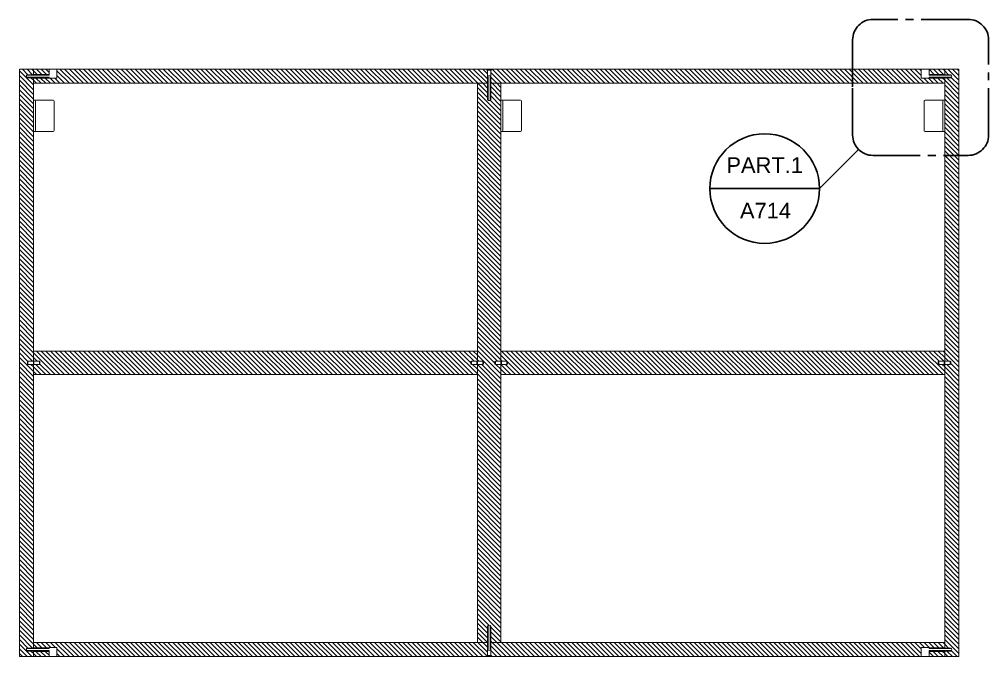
# Model space of a CAD drawing. Header units: centimetres. Extents: x -2268 to 3476, y -1681 to 1470.
# Drawn here: x -876.2 to -752.4, y -1516.4 to -1435 of the extents above; entities that cross this region are included whole.
import ezdxf
from ezdxf.enums import TextEntityAlignment as Align

# ---------------------------------------------------------------- set-up
doc = ezdxf.new("R2010")
doc.units = ezdxf.units.CM
doc.linetypes.add('CENTER2', pattern=[1.125, 0.75, -0.125, 0.125, -0.125])
doc.layers.get('0').update_dxf_attribs({"color": 5})
for name, color, linetype, lineweight in [('0_Num_Penna__5', 5, 'Continuous', 18), ('0_Num_Penna__6', 6, 'Continuous', 18), ('A-FURN_Num_Penna__252_Num_Penna__252_Num_Penna__3_Num_Penna__252_Num_Penna__252_Num_Penna__252_Num_Penna__252_Num_Penna__252_Num_Penna__252_Num_Penna__252_Num_Penna__252_Num_Penna__252_Num_Penna__252_Num_Penna__252_Num_Penna__5', 5, 'Continuous', 18), ('A-FURN_Num_Penna__252_Num_Penna__252_Num_Penna__3_Num_Penna__252_Num_Penna__252_Num_Penna__252_Num_Penna__252_Num_Penna__252_Num_Penna__252_Num_Penna__252_Num_Penna__252_Num_Penna__252_Num_Penna__252_Num_Penna__252_Num_Penna__6', 6, 'Continuous', 18), ('A-FURN_Num_Penna__252_Num_Penna__252_Num_Penna__3_Num_Penna__252_Num_Penna__252_Num_Penna__252_Num_Penna__252_Num_Penna__252_Num_Penna__252_Num_Penna__252_Num_Penna__252_Num_Penna__252_Num_Penna__252_Num_Penna__6_Num_Penna__6', 6, 'Continuous', 18), ('A-SECT A-MCUT', 7, 'Continuous', 35), ('INFO_Num_Penna__2_Num_Penna__2_Num_Penna__2_Num_Penna__2_Num_Penna__5', 5, 'Continuous', 18), ('PDF16_Geometry_Num_Penna__6_Num_Penna__6_Num_Penna__6_Num_Penna__6_Num_Penna__6_Num_Penna__6_Num_Penna__6_Num_Penna__6_Num_Penna__6_Num_Penna__6_Num_Penna__6_Num_Penna__6_Num_Penna__6_Num_Penna__6', 6, 'Continuous', 18), ('PDF22_Geometry_Num_Penna__1_Num_Penna__255_Num_Penna__3_Num_Penna__3_Num_Penna__6', 6, 'Continuous', 18), ('PDF2_Geometry_Num_Penna__7_Num_Penna__7_Num_Penna__7_Num_Penna__7_Num_Penna__7_Num_Penna__7_Num_Penna__7_Num_Penna__5', 5, 'Continuous', 18), ('PDF2_Geometry_Num_Penna__7_Num_Penna__7_Num_Penna__7_Num_Penna__7_Num_Penna__7_Num_Penna__7_Num_Penna__7_Num_Penna__6', 6, 'Continuous', 18), ('PDF_Geometry_Num_Penna__7_Num_Penna__7_Num_Penna__3_Num_Penna__6_Num_Penna__6_Num_Penna__6_Num_Penna__6_Num_Penna__6_Num_Penna__6_Num_Penna__6_Num_Penna__6_Num_Penna__6_Num_Penna__6_Num_Penna__6', 6, 'Continuous', 18), ('VITE_Num_Penna__5', 5, 'Continuous', 18), ('VITE_Num_Penna__6', 6, 'Continuous', 18), ('viti_Num_Penna__5', 5, 'Continuous', 18), ('viti_Num_Penna__6', 6, 'Continuous', 18)]:
    doc.layers.add(name, color=color, linetype=linetype, lineweight=lineweight)
doc.styles.add('ARIAL', font='Arial.ttf')

msp = doc.modelspace()

# ---------------------------------------------------------------- hatches: boundary and pattern name
at = {"layer": '0_Num_Penna__5', "ltscale": 0.5}
h = msp.add_hatch(dxfattribs=at)
h.set_pattern_fill('JIS_WOOD', color=254, scale=0.6, angle=90)
h.paths.add_polyline_path([(-874.377, -1441.4041), (-876.177, -1441.4041), (-876.177, -1516.4041), (-874.377, -1516.4041), (-874.377, -1515.7007), (-875.2074, -1515.7007), (-875.2074, -1515.6343), (-875.2224, -1515.6343), (-875.277, -1515.6273), (-875.277, -1515.3736), (-875.2224, -1515.3736), (-875.2074, -1515.3736), (-875.2074, -1515.3075), (-874.3776, -1515.3075), (-874.377, -1479.1041), (-875.077, -1479.1041), (-875.1436, -1479.0641), (-875.1436, -1478.7441), (-875.077, -1478.7041), (-874.377, -1478.7041), (-874.377, -1442.5007), (-875.2074, -1442.5007), (-875.2074, -1442.4345), (-875.2224, -1442.4345), (-875.2768, -1442.4345), (-875.277, -1442.3041), (-875.277, -1442.1763), (-875.2282, -1442.1746, -0.06192891), (-875.2224, -1442.1738), (-875.2074, -1442.1738), (-875.2074, -1442.1075), (-874.377, -1442.1075)])
h = msp.add_hatch(dxfattribs=at)
h.set_pattern_fill('JIS_WOOD', color=254, scale=0.6, angle=90)
h.paths.add_polyline_path([(-816.3826, -1441.524), (-816.4769, -1441.524), (-816.477, -1441.4041), (-871.377, -1441.4041), (-871.377, -1442.5614), (-872.377, -1442.5614), (-872.377, -1442.5326), (-874.377, -1442.5326), (-874.377, -1443.2041), (-816.3829, -1443.2041)])
h = msp.add_hatch(dxfattribs=at)
h.set_pattern_fill('JIS_WOOD', color=254, scale=0.6, angle=90)
h.paths.add_polyline_path([(-872.377, -1441.4041), (-874.377, -1441.4041), (-874.377, -1442.0755), (-872.377, -1442.0755)])
h = msp.add_hatch(dxfattribs=at)
h.set_pattern_fill('JIS_WOOD', color=254, scale=0.6, angle=90)
h.paths.add_polyline_path([(-760.977, -1441.4041), (-815.877, -1441.4041), (-815.877, -1441.524), (-815.971, -1441.524), (-815.971, -1443.2041), (-757.977, -1443.2041), (-757.977, -1442.5326), (-759.977, -1442.5326), (-759.977, -1442.5614), (-760.977, -1442.5614)])
h.paths.add_polyline_path([(-757.977, -1441.4041), (-759.977, -1441.4041), (-759.977, -1442.0755), (-757.977, -1442.0755)], flags=17)
h = msp.add_hatch(dxfattribs=at)
h.set_pattern_fill('JIS_WOOD', color=254, scale=0.6, angle=90)
h.paths.add_polyline_path([(-756.177, -1441.4041), (-757.977, -1441.4041), (-757.977, -1442.1075), (-757.1465, -1442.1075), (-757.1147, -1442.1808), (-757.0907, -1442.2196), (-757.0907, -1442.3886), (-757.1147, -1442.4275), (-757.1315, -1442.4345), (-757.1465, -1442.4343), (-757.1465, -1442.5007), (-757.977, -1442.5007), (-757.977, -1478.7041), (-757.277, -1478.7041), (-757.2103, -1478.7441), (-757.2103, -1479.0641), (-757.277, -1479.1041), (-757.977, -1479.1041), (-757.977, -1515.3075), (-757.1465, -1515.3075), (-757.077, -1515.4196), (-757.077, -1515.5886), (-757.1465, -1515.7007), (-757.977, -1515.7007), (-757.977, -1516.4041), (-756.177, -1516.4041)])
h = msp.add_hatch(dxfattribs=at)
h.set_pattern_fill('JIS_WOOD', color=254, scale=0.6, angle=90)
h.paths.add_polyline_path([(-816.3829, -1443.2041), (-817.677, -1443.2041), (-817.677, -1478.7041), (-816.977, -1478.7041), (-816.9103, -1478.7441), (-816.9103, -1479.0641), (-816.977, -1479.1041), (-817.677, -1479.1041), (-817.677, -1514.6041), (-816.3829, -1514.6041), (-816.3829, -1512.4754), (-816.3074, -1512.4754), (-816.3074, -1512.4586), (-816.3004, -1512.4418), (-816.2617, -1512.4178), (-816.0928, -1512.4178), (-816.0538, -1512.4418), (-816.0468, -1512.4586), (-816.0468, -1512.4754), (-815.9713, -1512.4754), (-815.9713, -1514.6041), (-814.677, -1514.6041), (-814.677, -1479.1041), (-815.377, -1479.1041), (-815.4436, -1479.0641), (-815.4436, -1478.7441), (-815.377, -1478.7041), (-814.677, -1478.7041), (-814.677, -1443.2041), (-815.9713, -1443.2041), (-815.971, -1445.3328), (-816.0922, -1445.3903), (-816.2611, -1445.3903), (-816.3829, -1445.3328)])
h = msp.add_hatch(dxfattribs=at)
h.set_pattern_fill('JIS_WOOD', color=254, scale=0.6, angle=90)
h.paths.add_polyline_path([(-817.677, -1479.1441), (-817.7436, -1479.1441), (-817.7436, -1479.1041), (-818.4436, -1479.1041), (-818.5103, -1479.0641), (-818.5103, -1478.7441), (-818.4436, -1478.7041), (-817.7436, -1478.7041), (-817.7436, -1478.6641), (-817.677, -1478.6641), (-817.677, -1477.4041), (-874.377, -1477.4041), (-874.377, -1478.6641), (-874.3103, -1478.6641), (-874.3103, -1478.7041), (-873.6103, -1478.7041), (-873.5436, -1478.7441), (-873.5436, -1479.0641), (-873.6103, -1479.1041), (-874.3103, -1479.1041), (-874.3103, -1479.1441), (-874.377, -1479.1441), (-874.377, -1480.4041), (-817.677, -1480.4041)])
h = msp.add_hatch(dxfattribs=at)
h.set_pattern_fill('JIS_WOOD', color=254, scale=0.6, angle=90)
h.paths.add_polyline_path([(-757.977, -1479.1441), (-758.0436, -1479.1441), (-758.0436, -1479.1041), (-758.7436, -1479.1041), (-758.8103, -1479.0641), (-758.8103, -1478.7441), (-758.7436, -1478.7041), (-758.0436, -1478.7041), (-758.0436, -1478.6641), (-757.977, -1478.6641), (-757.977, -1477.4041), (-814.677, -1477.4041), (-814.677, -1478.6641), (-814.6103, -1478.6641), (-814.6103, -1478.7041), (-813.9103, -1478.7041), (-813.8436, -1478.7441), (-813.8436, -1479.0641), (-813.9103, -1479.1041), (-814.6103, -1479.1041), (-814.6103, -1479.1441), (-814.677, -1479.1441), (-814.677, -1480.4041), (-757.977, -1480.4041)])
h = msp.add_hatch(dxfattribs=at)
h.set_pattern_fill('JIS_WOOD', color=254, scale=0.6, angle=90)
h.paths.add_polyline_path([(-816.3829, -1514.6041), (-874.377, -1514.6041), (-874.377, -1515.2755), (-872.377, -1515.2755), (-872.377, -1515.2467), (-871.377, -1515.2467), (-871.377, -1516.4041), (-816.477, -1516.4041), (-816.477, -1516.2841), (-816.3829, -1516.2841)])
h = msp.add_hatch(dxfattribs=at)
h.set_pattern_fill('JIS_WOOD', color=254, scale=0.6, angle=90)
h.paths.add_polyline_path([(-760.977, -1515.2467), (-759.977, -1515.2467), (-759.977, -1515.2755), (-757.977, -1515.2755), (-757.977, -1514.6041), (-815.9713, -1514.6041), (-815.9713, -1516.2841), (-815.877, -1516.2841), (-815.877, -1516.4041), (-760.977, -1516.4041)])
h.paths.add_polyline_path([(-757.977, -1515.7326), (-759.977, -1515.7326), (-759.977, -1516.4041), (-757.977, -1516.4041)], flags=17)
h = msp.add_hatch(dxfattribs=at)
h.set_pattern_fill('JIS_WOOD', color=254, scale=0.6, angle=90)
h.paths.add_polyline_path([(-872.377, -1515.7326), (-874.377, -1515.7326), (-874.377, -1516.4041), (-872.377, -1516.4041)])

# ---------------------------------------------------------------- linework, layer by layer
at = {"layer": '0_Num_Penna__6', "color": 6, "linetype": 'Continuous', "lineweight": 18}
for p, q in [((-874.377, -1442.0755), (-872.377, -1442.0755)), ((-872.377, -1442.0755), (-872.377, -1441.4041)), ((-871.377, -1442.5614), (-871.377, -1441.4041)), ((-760.977, -1442.5614), (-760.977, -1441.4041)), ((-759.977, -1442.0755), (-759.977, -1441.4041)), ((-757.977, -1442.0755), (-759.977, -1442.0755)), ((-872.377, -1442.5614), (-872.377, -1442.5326)), ((-872.377, -1442.5614), (-871.377, -1442.5614)), ((-759.977, -1442.5614), (-760.977, -1442.5614)), ((-759.977, -1442.5614), (-759.977, -1442.5326)), ((-872.377, -1515.2467), (-871.377, -1515.2467)), ((-872.377, -1515.2467), (-872.377, -1515.2755)), ((-871.377, -1515.2467), (-871.377, -1516.4041)), ((-759.977, -1515.2467), (-760.977, -1515.2467)), ((-760.977, -1515.2467), (-760.977, -1516.4041)), ((-759.977, -1515.2467), (-759.977, -1515.2755)), ((-874.377, -1515.7326), (-872.377, -1515.7326)), ((-872.377, -1515.7326), (-872.377, -1516.4041)), ((-757.977, -1515.7326), (-759.977, -1515.7326)), ((-759.977, -1515.7326), (-759.977, -1516.4041))]:
    msp.add_line(p, q, dxfattribs=at)
at = {"layer": 'A-FURN_Num_Penna__252_Num_Penna__252_Num_Penna__3_Num_Penna__252_Num_Penna__252_Num_Penna__252_Num_Penna__252_Num_Penna__252_Num_Penna__252_Num_Penna__252_Num_Penna__252_Num_Penna__252_Num_Penna__252_Num_Penna__252_Num_Penna__5', "color": 5, "linetype": 'Continuous', "lineweight": 18}
for p, q in [((-874.377, -1442.1075), (-874.377, -1442.1738)), ((-816.477, -1441.4041), (-815.877, -1441.4041)), ((-816.3826, -1441.524), (-815.971, -1441.524)), ((-816.3826, -1442.2453), (-815.971, -1442.2453)), ((-757.977, -1442.1075), (-757.977, -1442.1738)), ((-874.377, -1442.4345), (-874.377, -1442.5007)), ((-816.3071, -1445.3328), (-816.3071, -1442.4472)), ((-816.0465, -1442.4472), (-816.0465, -1445.3328)), ((-757.977, -1442.4345), (-757.977, -1442.5007)), ((-816.3074, -1515.361), (-816.3074, -1512.4754)), ((-816.0468, -1512.4754), (-816.0468, -1515.361)), ((-874.377, -1515.3736), (-874.377, -1515.3075)), ((-757.977, -1515.3736), (-757.977, -1515.3075)), ((-874.377, -1515.7007), (-874.377, -1515.6343)), ((-872.377, -1516.4041), (-871.377, -1516.4041)), ((-815.877, -1516.4041), (-816.477, -1516.4041)), ((-815.9713, -1515.5628), (-816.3829, -1515.5628)), ((-815.9713, -1516.2841), (-816.3829, -1516.2841)), ((-757.977, -1515.7007), (-757.977, -1515.6343))]:
    msp.add_line(p, q, dxfattribs=at)
at = {"layer": 'A-FURN_Num_Penna__252_Num_Penna__252_Num_Penna__3_Num_Penna__252_Num_Penna__252_Num_Penna__252_Num_Penna__252_Num_Penna__252_Num_Penna__252_Num_Penna__252_Num_Penna__252_Num_Penna__252_Num_Penna__252_Num_Penna__252_Num_Penna__6', "color": 6, "linetype": 'Continuous', "lineweight": 18}
for p, q in [((-874.377, -1442.1075), (-875.2074, -1442.1075)), ((-875.2074, -1442.1075), (-875.2074, -1442.1738)), ((-816.477, -1441.4041), (-816.4769, -1441.524)), ((-816.3826, -1441.524), (-816.4769, -1441.524)), ((-816.3826, -1441.524), (-816.3826, -1445.3328)), ((-815.877, -1441.524), (-815.971, -1441.524)), ((-815.971, -1441.524), (-815.971, -1445.3328)), ((-815.877, -1441.524), (-815.877, -1441.4041)), ((-757.977, -1442.1075), (-757.1465, -1442.1075)), ((-757.1465, -1442.1075), (-757.1465, -1442.1738)), ((-875.2074, -1442.5007), (-875.2074, -1442.4343)), ((-874.377, -1442.5007), (-875.2074, -1442.5007)), ((-757.977, -1442.5007), (-757.1465, -1442.5007)), ((-757.1465, -1442.5007), (-757.1465, -1442.4343)), ((-816.3826, -1445.3328), (-816.3071, -1445.3328)), ((-816.0465, -1445.3328), (-815.971, -1445.3328)), ((-816.3074, -1512.4754), (-816.3829, -1512.4754)), ((-816.3829, -1516.2841), (-816.3829, -1512.4754)), ((-815.9713, -1512.4754), (-816.0468, -1512.4754)), ((-815.9713, -1516.2841), (-815.9713, -1512.4754)), ((-874.377, -1515.3075), (-875.2074, -1515.3075)), ((-875.2074, -1515.3075), (-875.2074, -1515.3738)), ((-757.977, -1515.3075), (-757.1465, -1515.3075)), ((-757.1465, -1515.3075), (-757.1465, -1515.3738)), ((-875.2074, -1515.7007), (-875.2074, -1515.6343)), ((-874.377, -1515.7007), (-875.2074, -1515.7007)), ((-816.477, -1516.2841), (-816.3829, -1516.2841)), ((-816.477, -1516.2841), (-816.477, -1516.4041)), ((-815.9713, -1516.2841), (-815.877, -1516.2841)), ((-815.877, -1516.4041), (-815.877, -1516.2841)), ((-757.977, -1515.7007), (-757.1465, -1515.7007)), ((-757.1465, -1515.7007), (-757.1465, -1515.6343))]:
    msp.add_line(p, q, dxfattribs=at)
at = {"layer": 'A-FURN_Num_Penna__252_Num_Penna__252_Num_Penna__3_Num_Penna__252_Num_Penna__252_Num_Penna__252_Num_Penna__252_Num_Penna__252_Num_Penna__252_Num_Penna__252_Num_Penna__252_Num_Penna__252_Num_Penna__252_Num_Penna__6_Num_Penna__6', "color": 6, "linetype": 'Continuous', "lineweight": 18}
for p, q in [((-817.677, -1443.2041), (-817.677, -1478.6641)), ((-814.677, -1443.2041), (-814.677, -1478.6641)), ((-817.677, -1479.1441), (-817.677, -1514.6041)), ((-814.677, -1479.1441), (-814.677, -1514.6041))]:
    msp.add_line(p, q, dxfattribs=at)
at = {"layer": 'A-SECT A-MCUT', "color": 5}
for p in [(-768.9744, -1451.6529), (-787.9744, -1456.6529)]:
    msp.add_line(p, (-773.9744, -1456.6529), dxfattribs=at)
at = {"layer": 'A-SECT A-MCUT', "color": 5, "linetype": 'CENTER2', "ltscale": 8}
msp.add_lwpolyline([(-769.7374, -1449.8108, 0.41421356), (-767.1322, -1452.4159), (-754.9749, -1452.4159, 0.41421356), (-752.3698, -1449.8108), (-752.3698, -1437.6534, 0.41421356), (-754.9749, -1435.0483), (-767.1322, -1435.0483, 0.41421356), (-769.7374, -1437.6534), (-769.7374, -1449.8108), (-769.7374, -1437.6534)], format="xyb", dxfattribs=at)
at = {"layer": 'A-SECT A-MCUT', "color": 5}
msp.add_circle((-780.9744, -1456.6529), 7, dxfattribs=at)
at = {"layer": 'INFO_Num_Penna__2_Num_Penna__2_Num_Penna__2_Num_Penna__2_Num_Penna__5', "color": 5, "linetype": 'Continuous', "lineweight": 18}
for p, q in [((-874.1102, -1445.3537), (-874.377, -1445.3537)), ((-874.127, -1445.494), (-874.127, -1449.2135)), ((-874.1102, -1445.3537), (-871.8646, -1445.3537)), ((-871.735, -1449.2135), (-871.735, -1445.494)), ((-814.4102, -1445.3537), (-814.677, -1445.3537)), ((-814.427, -1445.494), (-814.427, -1449.2135)), ((-814.4102, -1445.3537), (-812.1646, -1445.3537)), ((-812.035, -1449.2135), (-812.035, -1445.494)), ((-760.6189, -1449.2135), (-760.6189, -1445.494)), ((-758.2437, -1445.3537), (-760.4893, -1445.3537)), ((-758.2437, -1445.3537), (-757.977, -1445.3537)), ((-758.227, -1445.494), (-758.227, -1449.2135)), ((-874.377, -1449.3537), (-874.1102, -1449.3537)), ((-874.1102, -1449.3537), (-871.8646, -1449.3537)), ((-814.677, -1449.3537), (-814.4102, -1449.3537)), ((-814.4102, -1449.3537), (-812.1646, -1449.3537)), ((-758.2437, -1449.3537), (-760.4893, -1449.3537)), ((-757.977, -1449.3537), (-758.2437, -1449.3537))]:
    msp.add_line(p, q, dxfattribs=at)
for centre, start, end in [((-874.2689, -1445.4951), 0.438313, 85.025899), ((-871.877, -1445.4951), 0.438313, 85.025899), ((-814.5689, -1445.4951), 0.438313, 85.025899), ((-812.177, -1445.4951), 0.438313, 85.025899), ((-760.477, -1445.4951), 94.974101, 179.561687), ((-758.085, -1445.4951), 94.974101, 179.561687), ((-874.2689, -1449.2124), 274.974101, 359.561687), ((-871.877, -1449.2124), 274.974101, 359.561687), ((-814.5689, -1449.2124), 274.974101, 359.561687), ((-812.177, -1449.2124), 274.974101, 359.561687), ((-760.477, -1449.2124), 180.438313, 265.025899), ((-758.085, -1449.2124), 180.438313, 265.025899)]:
    msp.add_arc(centre, 0.1419, start, end, dxfattribs=at)
at = {"layer": 'PDF16_Geometry_Num_Penna__6_Num_Penna__6_Num_Penna__6_Num_Penna__6_Num_Penna__6_Num_Penna__6_Num_Penna__6_Num_Penna__6_Num_Penna__6_Num_Penna__6_Num_Penna__6_Num_Penna__6_Num_Penna__6_Num_Penna__6', "color": 6, "linetype": 'Continuous', "lineweight": 18}
for p, q in [((-876.177, -1441.4041), (-876.177, -1516.4041)), ((-876.177, -1441.4041), (-874.377, -1441.4041)), ((-874.377, -1441.4041), (-874.377, -1442.1075)), ((-874.377, -1441.4041), (-872.377, -1441.4041)), ((-874.377, -1442.0755), (-874.377, -1442.1075)), ((-871.377, -1441.4041), (-816.477, -1441.4041)), ((-815.877, -1441.4041), (-760.977, -1441.4041)), ((-759.977, -1441.4041), (-756.177, -1441.4041)), ((-757.977, -1442.0755), (-757.977, -1442.1075)), ((-756.177, -1441.4041), (-756.177, -1516.4041)), ((-874.377, -1442.5007), (-874.377, -1478.6641)), ((-874.377, -1443.2041), (-816.3829, -1443.2041)), ((-815.9713, -1443.2041), (-757.977, -1443.2041)), ((-757.977, -1442.5007), (-757.977, -1442.5326)), ((-757.977, -1443.2041), (-757.977, -1478.6641)), ((-874.377, -1479.1441), (-874.377, -1515.3075)), ((-757.977, -1479.1441), (-757.977, -1515.3075)), ((-874.377, -1514.6041), (-816.3829, -1514.6041)), ((-815.9713, -1514.6041), (-757.977, -1514.6041)), ((-876.177, -1516.4041), (-872.377, -1516.4041)), ((-874.377, -1515.7326), (-874.377, -1515.7007)), ((-874.377, -1515.7007), (-874.377, -1516.4041)), ((-871.377, -1516.4041), (-816.477, -1516.4041)), ((-815.877, -1516.4041), (-760.977, -1516.4041)), ((-759.977, -1516.4041), (-756.177, -1516.4041)), ((-757.977, -1515.7326), (-757.977, -1515.7007)), ((-757.977, -1515.7326), (-757.977, -1516.4041))]:
    msp.add_line(p, q, dxfattribs=at)
at = {"layer": 'PDF22_Geometry_Num_Penna__1_Num_Penna__255_Num_Penna__3_Num_Penna__3_Num_Penna__6', "color": 6, "linetype": 'Continuous', "lineweight": 18}
for p, q in [((-817.677, -1477.4041), (-874.377, -1477.4041)), ((-757.977, -1477.4041), (-814.677, -1477.4041)), ((-817.677, -1480.4041), (-874.377, -1480.4041)), ((-757.977, -1480.4041), (-814.677, -1480.4041))]:
    msp.add_line(p, q, dxfattribs=at)
at = {"layer": 'PDF2_Geometry_Num_Penna__7_Num_Penna__7_Num_Penna__7_Num_Penna__7_Num_Penna__7_Num_Penna__7_Num_Penna__7_Num_Penna__5', "color": 5, "linetype": 'Continuous', "lineweight": 18, "flags": 128}
for points in [[(-872.377, -1442.1738), (-875.2074, -1442.1738)], [(-816.3826, -1442.2453), (-816.3071, -1442.4472)], [(-815.971, -1442.2454), (-816.0465, -1442.4472)], [(-759.977, -1442.1738), (-757.1465, -1442.1738)], [(-875.2074, -1442.4345), (-872.377, -1442.4345)], [(-757.1465, -1442.4345), (-759.977, -1442.4345)], [(-875.2074, -1515.3736), (-872.377, -1515.3736)], [(-816.3829, -1515.5627), (-816.3074, -1515.361)], [(-815.9713, -1515.5628), (-816.0468, -1515.361)], [(-757.1465, -1515.3736), (-759.977, -1515.3736)], [(-872.377, -1515.6343), (-875.2074, -1515.6343)], [(-759.977, -1515.6343), (-757.1465, -1515.6343)]]:
    msp.add_lwpolyline(points, dxfattribs=at)
at = {"layer": 'PDF2_Geometry_Num_Penna__7_Num_Penna__7_Num_Penna__7_Num_Penna__7_Num_Penna__7_Num_Penna__7_Num_Penna__7_Num_Penna__6', "color": 6, "linetype": 'Continuous', "lineweight": 18, "flags": 128}
for points in [[(-875.2074, -1442.1738), (-875.2223, -1442.1738, 0.19953036), (-875.2392, -1442.1808, 0.11687713), (-875.2632, -1442.2196, 0.16288803), (-875.2632, -1442.3886, 0.11683184), (-875.2393, -1442.4275, 0.19841798), (-875.2224, -1442.4345), (-875.2074, -1442.4345)], [(-757.1465, -1442.1738), (-757.1316, -1442.1738, -0.19953036), (-757.1147, -1442.1808, -0.11687713), (-757.0907, -1442.2196, -0.16288803), (-757.0907, -1442.3886, -0.11683184), (-757.1147, -1442.4275, -0.19841798), (-757.1315, -1442.4345), (-757.1465, -1442.4345)], [(-816.0465, -1445.3328), (-816.0465, -1445.3495, -0.19953036), (-816.0535, -1445.3664, -0.11687713), (-816.0922, -1445.3903, -0.16288803), (-816.2611, -1445.3903, -0.11683184), (-816.3001, -1445.3664, -0.19841798), (-816.3071, -1445.3495), (-816.3071, -1445.3328)], [(-816.3074, -1512.4754), (-816.3074, -1512.4587, -0.19953036), (-816.3004, -1512.4418, -0.11687713), (-816.2617, -1512.4178, -0.16288803), (-816.0928, -1512.4178, -0.11683184), (-816.0538, -1512.4418, -0.19841798), (-816.0468, -1512.4586), (-816.0468, -1512.4754)], [(-875.2074, -1515.6343), (-875.2223, -1515.6343, -0.19953036), (-875.2392, -1515.6273, -0.11687713), (-875.2632, -1515.5886, -0.16288803), (-875.2632, -1515.4196, -0.11683184), (-875.2393, -1515.3806, -0.19841798), (-875.2224, -1515.3736), (-875.2074, -1515.3736)], [(-757.1465, -1515.6343), (-757.1316, -1515.6343, 0.19953036), (-757.1147, -1515.6273, 0.11687713), (-757.0907, -1515.5886, 0.16288803), (-757.0907, -1515.4196, 0.11683184), (-757.1147, -1515.3806, 0.19841798), (-757.1315, -1515.3736), (-757.1465, -1515.3736)]]:
    msp.add_lwpolyline(points, format="xyb", dxfattribs=at)
at = {"layer": 'PDF_Geometry_Num_Penna__7_Num_Penna__7_Num_Penna__3_Num_Penna__6_Num_Penna__6_Num_Penna__6_Num_Penna__6_Num_Penna__6_Num_Penna__6_Num_Penna__6_Num_Penna__6_Num_Penna__6_Num_Penna__6_Num_Penna__6', "color": 6, "linetype": 'Continuous', "lineweight": 18}
for p, q in [((-757.977, -1441.4041), (-757.977, -1442.0755)), ((-757.977, -1442.5326), (-757.977, -1443.2041))]:
    msp.add_line(p, q, dxfattribs=at)
at = {"layer": 'VITE_Num_Penna__5', "color": 5, "linetype": 'Continuous', "lineweight": 18}
for p, q in [((-872.377, -1441.4041), (-871.377, -1441.4041)), ((-872.377, -1442.0755), (-872.377, -1442.1738)), ((-759.977, -1441.4041), (-760.977, -1441.4041)), ((-759.977, -1442.0755), (-759.977, -1442.1738)), ((-872.377, -1442.4345), (-872.377, -1442.5326)), ((-759.977, -1442.4345), (-759.977, -1442.5326)), ((-872.377, -1515.3736), (-872.377, -1515.2755)), ((-759.977, -1515.3736), (-759.977, -1515.2755)), ((-872.377, -1515.7326), (-872.377, -1515.6343)), ((-759.977, -1516.4041), (-760.977, -1516.4041)), ((-759.977, -1515.7326), (-759.977, -1515.6343))]:
    msp.add_line(p, q, dxfattribs=at)
at = {"layer": 'VITE_Num_Penna__6', "color": 6, "linetype": 'Continuous', "lineweight": 18}
for p, q in [((-872.377, -1442.5326), (-874.377, -1442.5326)), ((-759.977, -1442.5326), (-757.977, -1442.5326)), ((-872.377, -1515.2755), (-874.377, -1515.2755)), ((-759.977, -1515.2755), (-757.977, -1515.2755))]:
    msp.add_line(p, q, dxfattribs=at)
at = {"layer": 'viti_Num_Penna__5', "color": 5, "linetype": 'Continuous', "lineweight": 18}
for p, q in [((-875.077, -1478.7041), (-875.077, -1479.1041)), ((-874.377, -1478.7041), (-874.377, -1479.1041)), ((-874.3103, -1478.7041), (-874.3103, -1479.1041)), ((-873.6103, -1478.7041), (-873.6103, -1479.1041)), ((-818.4436, -1478.7041), (-818.4436, -1479.1041)), ((-817.7436, -1478.7041), (-817.7436, -1479.1041)), ((-817.677, -1478.7041), (-817.677, -1479.1041)), ((-816.977, -1478.7041), (-816.977, -1479.1041)), ((-815.377, -1478.7041), (-815.377, -1479.1041)), ((-814.677, -1478.7041), (-814.677, -1479.1041)), ((-814.6103, -1478.7041), (-814.6103, -1479.1041)), ((-813.9103, -1478.7041), (-813.9103, -1479.1041)), ((-758.7436, -1478.7041), (-758.7436, -1479.1041)), ((-758.0436, -1478.7041), (-758.0436, -1479.1041)), ((-757.977, -1478.7041), (-757.977, -1479.1041)), ((-757.277, -1478.7041), (-757.277, -1479.1041))]:
    msp.add_line(p, q, dxfattribs=at)
at = {"layer": 'viti_Num_Penna__6', "color": 6, "linetype": 'Continuous', "lineweight": 18}
for p, q in [((-875.1436, -1478.7441), (-875.077, -1478.7041)), ((-875.1436, -1478.7441), (-875.1436, -1479.0641)), ((-875.1436, -1479.0641), (-875.077, -1479.1041)), ((-875.077, -1478.7041), (-874.377, -1478.7041)), ((-875.077, -1479.1041), (-874.377, -1479.1041)), ((-874.377, -1478.6641), (-874.3103, -1478.6641)), ((-874.377, -1478.6641), (-874.377, -1478.7041)), ((-874.377, -1479.1041), (-874.377, -1479.1441)), ((-874.377, -1479.1441), (-874.3103, -1479.1441)), ((-874.3103, -1478.6641), (-874.3103, -1478.7041)), ((-874.3103, -1478.7041), (-873.6103, -1478.7041)), ((-874.3103, -1479.1041), (-873.6103, -1479.1041)), ((-874.3103, -1479.1041), (-874.3103, -1479.1441)), ((-873.5436, -1478.7441), (-873.6103, -1478.7041)), ((-873.5436, -1479.0641), (-873.6103, -1479.1041)), ((-873.5436, -1478.7441), (-873.5436, -1479.0641)), ((-818.5103, -1478.7441), (-818.4436, -1478.7041)), ((-818.5103, -1478.7441), (-818.5103, -1479.0641)), ((-818.5103, -1479.0641), (-818.4436, -1479.1041)), ((-818.4436, -1478.7041), (-817.7436, -1478.7041)), ((-818.4436, -1479.1041), (-817.7436, -1479.1041)), ((-817.7436, -1478.6641), (-817.7436, -1478.7041)), ((-817.7436, -1478.6641), (-817.677, -1478.6641)), ((-817.7436, -1479.1041), (-817.7436, -1479.1441)), ((-817.7436, -1479.1441), (-817.677, -1479.1441)), ((-817.677, -1478.6641), (-817.677, -1478.7041)), ((-817.677, -1478.7041), (-816.977, -1478.7041)), ((-817.677, -1479.1041), (-816.977, -1479.1041)), ((-817.677, -1479.1041), (-817.677, -1479.1441)), ((-816.9103, -1478.7441), (-816.977, -1478.7041)), ((-816.9103, -1479.0641), (-816.977, -1479.1041)), ((-816.9103, -1478.7441), (-816.9103, -1479.0641)), ((-815.4436, -1478.7441), (-815.377, -1478.7041)), ((-815.4436, -1478.7441), (-815.4436, -1479.0641)), ((-815.4436, -1479.0641), (-815.377, -1479.1041)), ((-815.377, -1478.7041), (-814.677, -1478.7041)), ((-815.377, -1479.1041), (-814.677, -1479.1041)), ((-814.677, -1478.6641), (-814.677, -1478.7041)), ((-814.677, -1478.6641), (-814.6103, -1478.6641)), ((-814.677, -1479.1041), (-814.677, -1479.1441)), ((-814.677, -1479.1441), (-814.6103, -1479.1441)), ((-814.6103, -1478.6641), (-814.6103, -1478.7041)), ((-814.6103, -1478.7041), (-813.9103, -1478.7041)), ((-814.6103, -1479.1041), (-813.9103, -1479.1041)), ((-814.6103, -1479.1041), (-814.6103, -1479.1441)), ((-813.8436, -1478.7441), (-813.9103, -1478.7041)), ((-813.8436, -1479.0641), (-813.9103, -1479.1041)), ((-813.8436, -1478.7441), (-813.8436, -1479.0641)), ((-758.8103, -1478.7441), (-758.7436, -1478.7041)), ((-758.8103, -1478.7441), (-758.8103, -1479.0641)), ((-758.8103, -1479.0641), (-758.7436, -1479.1041)), ((-758.7436, -1478.7041), (-758.0436, -1478.7041)), ((-758.7436, -1479.1041), (-758.0436, -1479.1041)), ((-758.0436, -1478.6641), (-758.0436, -1478.7041)), ((-758.0436, -1478.6641), (-757.977, -1478.6641)), ((-758.0436, -1479.1041), (-758.0436, -1479.1441)), ((-758.0436, -1479.1441), (-757.977, -1479.1441)), ((-757.977, -1478.6641), (-757.977, -1478.7041)), ((-757.977, -1478.7041), (-757.277, -1478.7041)), ((-757.977, -1479.1041), (-757.277, -1479.1041)), ((-757.977, -1479.1041), (-757.977, -1479.1441)), ((-757.2103, -1478.7441), (-757.277, -1478.7041)), ((-757.2103, -1479.0641), (-757.277, -1479.1041)), ((-757.2103, -1478.7441), (-757.2103, -1479.0641))]:
    msp.add_line(p, q, dxfattribs=at)

# ---------------------------------------------------------------- texts
at = {"color": 3, "style": 'ARIAL'}
msp.add_attdef('PART.1', text='1', height=2, dxfattribs=at).set_placement((-780.9744, -1452.6529), align=Align.TOP_CENTER)
msp.add_attdef('A714', (-784.1297, -1460.4672), '', height=2, dxfattribs=at)

doc.saveas('drawing.dxf')
